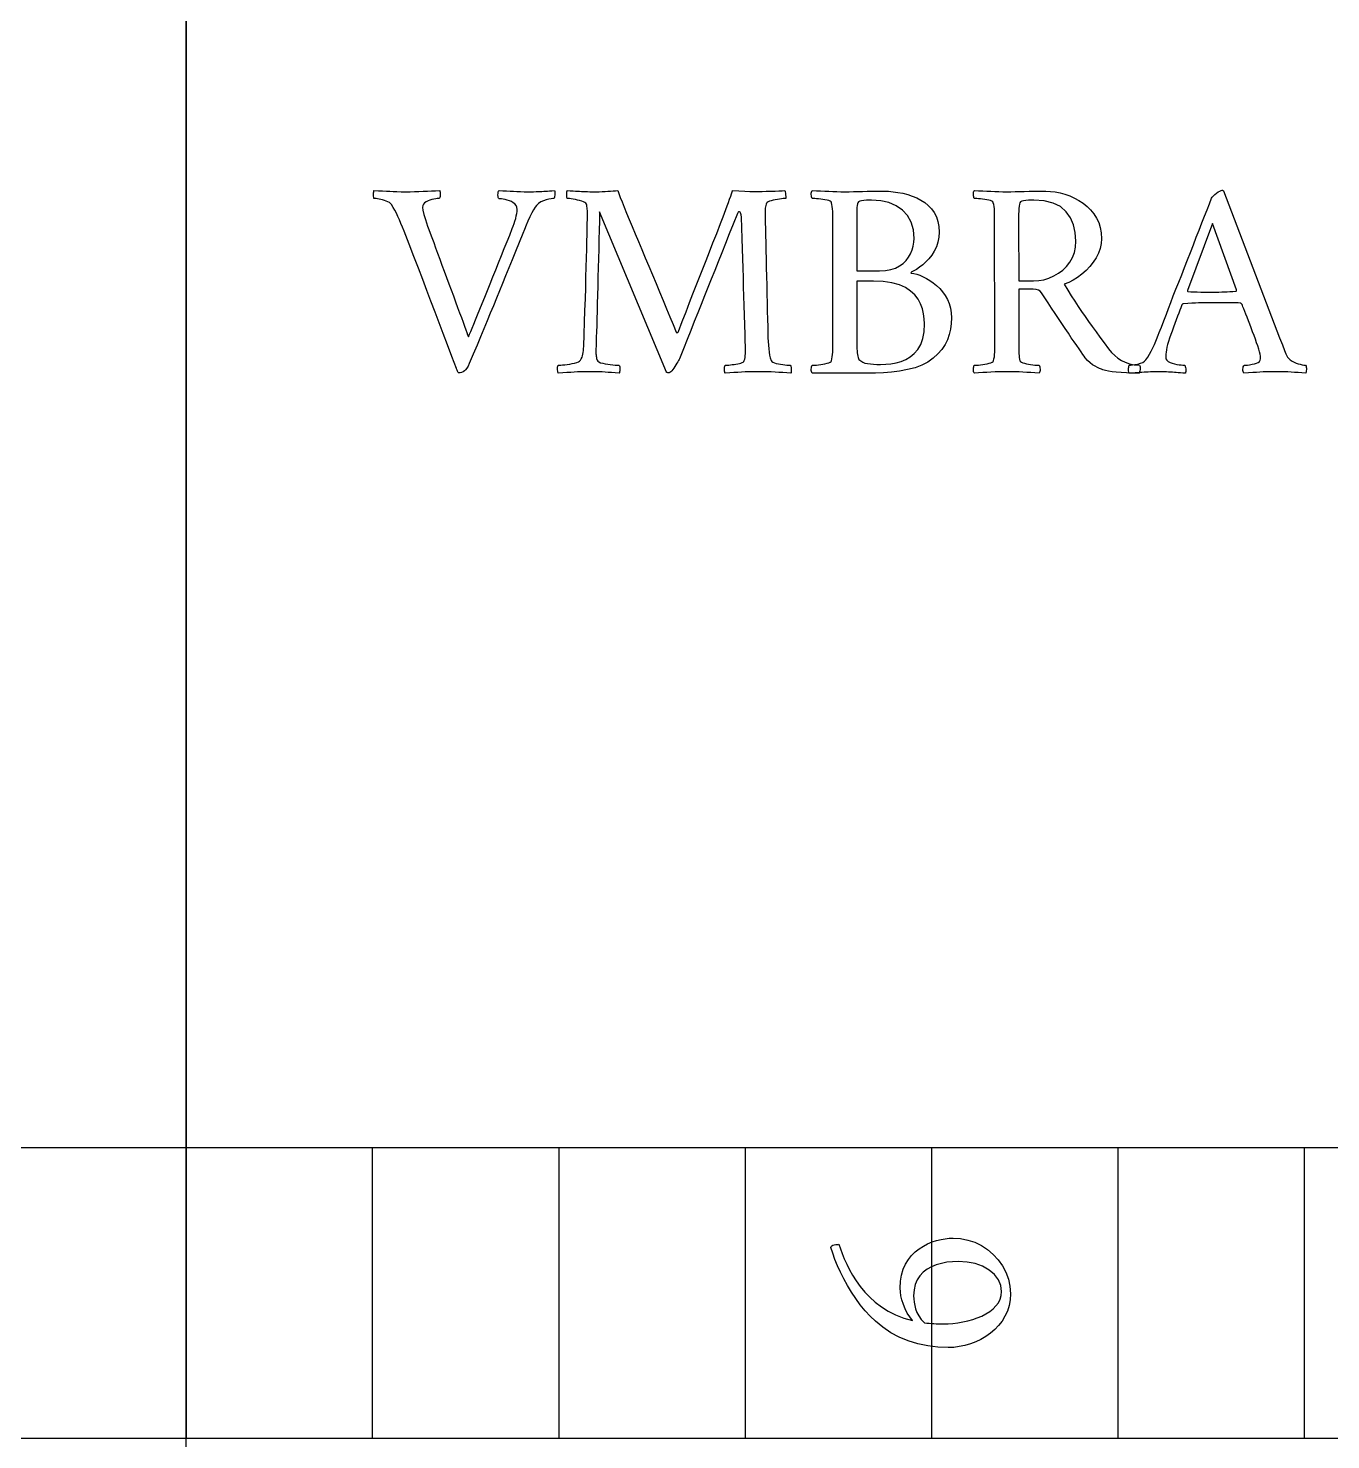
# Model space of a CAD drawing. Header units: millimetres. Extents: x -36.5 to 36.5, y -36.5 to 45.4.
# Drawn here: x -1.57 to 11.4, y -22.3 to -8.23 of the extents above; entities that cross this region are included whole.
import ezdxf

# ---------------------------------------------------------------- set-up
doc = ezdxf.new("R2010")
doc.units = ezdxf.units.MM
for name, color, linetype in [('CUT_OUTER', 1, 'Continuous'), ('ENGRAVE', 7, 'Continuous'), ('TEXT', 5, 'Continuous')]:
    doc.layers.add(name, color=color, linetype=linetype)

msp = doc.modelspace()

# ---------------------------------------------------------------- linework, layer by layer
at = {"layer": 'CUT_OUTER'}
msp.add_arc((0.0001, -0.0001), 36.4999, 179.09243, 4.21888, dxfattribs=at)
at = {"layer": 'ENGRAVE'}
for points in [[(0, -32.77), (0, 32.77)], [(-22.2836, 0), (-22.2836, -22.2836), (22.2836, -22.2836), (22.2836, 0)], [(-19.3867, 0), (-19.3867, -19.3867), (19.3867, -19.3867), (19.3867, 0)], [(0, 0), (0, -22.2836)], [(0, -22.2836), (0, -19.3867)], [(0, -22.2836), (0, -19.3867)], [(1.857, -22.2836), (1.857, -19.3867)], [(3.7139, -22.2836), (3.7139, -19.3867)], [(5.5709, -22.2836), (5.5709, -19.3867)], [(7.4279, -22.2836), (7.4279, -19.3867)], [(9.2848, -22.2836), (9.2848, -19.3867)], [(11.1418, -22.2836), (11.1418, -19.3867)]]:
    msp.add_lwpolyline(points, dxfattribs=at)
for radius in [35.77, 35.77, 34.72, 32.77, 32.77]:
    msp.add_circle((0, 0), radius, dxfattribs=at)
at = {"layer": 'TEXT'}
for points in [[(2.1863, -9.8634), (2.2308, -9.8632), (2.2746, -9.8624), (2.3177, -9.8611), (2.3601, -9.8592), (2.402, -9.8572), (2.4435, -9.8554), (2.4847, -9.8537), (2.5255, -9.8522), (2.5279, -9.8591), (2.5293, -9.8687), (2.53, -9.8809), (2.5297, -9.8957), (2.5286, -9.91), (2.5265, -9.9206), (2.5236, -9.9275), (2.5199, -9.9307), (2.5124, -9.9312), (2.5013, -9.9325), (2.4865, -9.9347), (2.468, -9.9377), (2.448, -9.9419), (2.4284, -9.9475), (2.4094, -9.9546), (2.3909, -9.963), (2.375, -9.9734), (2.3636, -9.9864), (2.3568, -10.0021), (2.3545, -10.0204), (2.3576, -10.0488), (2.3671, -10.0891), (2.3829, -10.1413), (2.4049, -10.2055), (2.4171, -10.2388), (2.4312, -10.2773), (2.4473, -10.3208), (2.4652, -10.3695), (2.4846, -10.4219), (2.5048, -10.477), (2.5259, -10.5348), (2.5479, -10.5951), (2.5704, -10.6568), (2.5931, -10.7185), (2.616, -10.7802), (2.639, -10.8418), (2.6616, -10.9023), (2.6832, -10.9603), (2.7037, -11.0158), (2.7231, -11.0689), (2.7412, -11.1184), (2.7575, -11.1632), (2.772, -11.2032), (2.7848, -11.2385), (2.7954, -11.2677), (2.8034, -11.2893), (2.8087, -11.3034), (2.8114, -11.31), (2.8158, -11.3005), (2.8234, -11.283), (2.834, -11.2577), (2.8479, -11.2245), (2.8643, -11.1848), (2.8826, -11.14), (2.9028, -11.0902), (2.925, -11.0353), (2.9487, -10.9763), (2.9737, -10.9144), (2.9999, -10.8495), (3.0273, -10.7816), (3.0554, -10.7119), (3.0837, -10.6417), (3.1122, -10.571), (3.1408, -10.4998), (3.1691, -10.4294), (3.1966, -10.361), (3.2231, -10.2948), (3.2488, -10.2307), (3.2582, -10.2065), (3.267, -10.1816), (3.2751, -10.156), (3.2824, -10.1298), (3.2885, -10.1042), (3.2929, -10.0807), (3.2956, -10.0593), (3.2964, -10.0401), (3.2941, -10.019), (3.287, -10.0008), (3.2751, -9.9854), (3.2586, -9.9728), (3.2393, -9.9624), (3.2193, -9.9539), (3.1987, -9.947), (3.1773, -9.9419), (3.1572, -9.9383), (3.1405, -9.9356), (3.1271, -9.9341), (3.117, -9.9335), (3.1121, -9.9291), (3.1086, -9.9213), (3.1065, -9.9101), (3.1058, -9.8957), (3.1065, -9.8809), (3.1086, -9.8687), (3.1121, -9.8591), (3.117, -9.8522), (3.1543, -9.8537), (3.1906, -9.8554), (3.2258, -9.8572), (3.26, -9.8592), (3.2941, -9.8611), (3.3294, -9.8624), (3.3656, -9.8632), (3.403, -9.8634), (3.4335, -9.8634), (3.4608, -9.8631), (3.4847, -9.8627), (3.5053, -9.862), (3.5241, -9.8613), (3.5428, -9.8603), (3.5613, -9.8591), (3.5796, -9.8578), (3.5988, -9.8564), (3.6202, -9.855), (3.6437, -9.8536), (3.6693, -9.8522), (3.6716, -9.8592), (3.6728, -9.869), (3.673, -9.8817), (3.6721, -9.8971), (3.6705, -9.9118), (3.6686, -9.9223), (3.6663, -9.9286), (3.6637, -9.9307), (3.6525, -9.9316), (3.636, -9.9342), (3.614, -9.9386), (3.5866, -9.9447), (3.5579, -9.9535), (3.5323, -9.9658), (3.5096, -9.9815), (3.4899, -10.0008), (3.4763, -10.0184), (3.4608, -10.0432), (3.4433, -10.0752), (3.424, -10.1143), (3.4043, -10.1567), (3.3858, -10.1981), (3.3685, -10.2387), (3.3525, -10.2783), (3.3154, -10.3703), (3.28, -10.4585), (3.2461, -10.5427), (3.2137, -10.6232), (3.1824, -10.701), (3.1514, -10.7774), (3.1207, -10.8523), (3.0904, -10.9259), (3.06, -10.9995), (3.0291, -11.0745), (2.9976, -11.1509), (2.9656, -11.2287), (2.9323, -11.3093), (2.8969, -11.3941), (2.8594, -11.4831), (2.8198, -11.5763), (2.8084, -11.6009), (2.7964, -11.6212), (2.7838, -11.6373), (2.7708, -11.6492), (2.7574, -11.6578), (2.7438, -11.6639), (2.73, -11.6676), (2.7161, -11.6688), (2.7121, -11.6677), (2.7084, -11.6643), (2.7051, -11.6586), (2.7021, -11.6506), (2.6993, -11.6421), (2.6965, -11.6349), (2.6937, -11.6288), (2.6909, -11.624), (2.6454, -11.5041), (2.6015, -11.3882), (2.5592, -11.2763), (2.5185, -11.1684), (2.4784, -11.0622), (2.4379, -10.955), (2.3971, -10.847), (2.3559, -10.7381), (2.3132, -10.626), (2.2679, -10.5082), (2.22, -10.3849), (2.1695, -10.2559), (2.1541, -10.2163), (2.139, -10.1788), (2.124, -10.1434), (2.1092, -10.1101), (2.094, -10.0786), (2.078, -10.0485), (2.0611, -10.0197), (2.0433, -9.9924), (2.0349, -9.9817), (2.0237, -9.9721), (2.0097, -9.9635), (1.9928, -9.956), (1.9747, -9.9495), (1.9567, -9.944), (1.939, -9.9397), (1.9213, -9.9363), (1.905, -9.9339), (1.8909, -9.9321), (1.879, -9.9311), (1.8695, -9.9307), (1.8683, -9.9284), (1.8674, -9.9213), (1.8669, -9.9094), (1.8667, -9.8929), (1.8669, -9.8761), (1.8674, -9.8638), (1.8683, -9.8558), (1.8695, -9.8522), (1.9151, -9.8537), (1.9567, -9.8554), (1.9943, -9.8572), (2.0279, -9.8592), (2.0614, -9.8611), (2.099, -9.8624), (2.1406, -9.8632), (2.1863, -9.8634)], [(4.0786, -9.8634), (4.1126, -9.8632), (4.1445, -9.8624), (4.1742, -9.8611), (4.2019, -9.8592), (4.228, -9.8572), (4.2531, -9.8554), (4.2771, -9.8537), (4.3001, -9.8522), (4.3103, -9.8825), (4.3242, -9.9202), (4.3418, -9.9652), (4.3631, -10.0176), (4.3873, -10.0762), (4.4136, -10.1399), (4.442, -10.2087), (4.4725, -10.2826), (4.5046, -10.3601), (4.538, -10.4399), (4.5726, -10.522), (4.6084, -10.6063), (4.6447, -10.6918), (4.6806, -10.777), (4.7162, -10.8621), (4.7514, -10.947), (4.7857, -11.0303), (4.8187, -11.1106), (4.8502, -11.188), (4.8804, -11.2623), (4.8821, -11.2648), (4.8846, -11.2666), (4.8877, -11.2676), (4.8916, -11.268), (4.8954, -11.2673), (4.8986, -11.2652), (4.901, -11.2616), (4.9028, -11.2567), (4.9424, -11.1556), (4.9799, -11.0594), (5.0153, -10.9684), (5.0486, -10.8825), (5.0809, -10.7991), (5.1134, -10.7157), (5.1461, -10.6323), (5.1789, -10.5489), (5.2127, -10.4633), (5.248, -10.3733), (5.2848, -10.279), (5.3233, -10.1802), (5.3361, -10.1473), (5.3492, -10.1129), (5.3627, -10.0772), (5.3766, -10.0401), (5.3901, -10.0034), (5.4025, -9.9693), (5.4139, -9.9376), (5.4242, -9.9083), (5.4328, -9.8838), (5.4389, -9.8662), (5.4426, -9.8557), (5.4438, -9.8522), (5.5067, -9.8559), (5.5637, -9.8585), (5.6147, -9.8601), (5.6597, -9.8606), (5.6973, -9.8605), (5.7372, -9.8599), (5.7793, -9.8591), (5.8237, -9.8578), (5.8667, -9.8564), (5.9047, -9.855), (5.9375, -9.8536), (5.9653, -9.8522), (5.9667, -9.857), (5.9681, -9.8655), (5.9695, -9.878), (5.9709, -9.8943), (5.9721, -9.9102), (5.973, -9.9216), (5.9735, -9.9284), (5.9737, -9.9307), (5.9624, -9.9311), (5.9481, -9.9321), (5.9309, -9.9339), (5.9106, -9.9363), (5.8892, -9.9395), (5.8682, -9.9433), (5.8478, -9.9479), (5.8279, -9.9531), (5.8102, -9.9589), (5.7964, -9.9651), (5.7864, -9.9715), (5.7803, -9.9784), (5.7764, -9.9889), (5.7732, -10.0008), (5.7708, -10.0141), (5.769, -10.0288), (5.7678, -10.0439), (5.7669, -10.0583), (5.7664, -10.0719), (5.7662, -10.0849), (5.7676, -10.1245), (5.769, -10.1732), (5.7704, -10.231), (5.7718, -10.298), (5.7733, -10.3716), (5.775, -10.4497), (5.7768, -10.5321), (5.7789, -10.619), (5.781, -10.7077), (5.7831, -10.7959), (5.7852, -10.8836), (5.7873, -10.9708), (5.7893, -11.0552), (5.7911, -11.1348), (5.7928, -11.2094), (5.7943, -11.2792), (5.7959, -11.3179), (5.7978, -11.3556), (5.8001, -11.3922), (5.8027, -11.4277), (5.8064, -11.4614), (5.8118, -11.4922), (5.819, -11.5203), (5.8279, -11.5455), (5.8342, -11.5547), (5.8447, -11.5627), (5.8595, -11.5694), (5.8784, -11.5749), (5.8995, -11.5795), (5.9208, -11.5833), (5.9422, -11.5865), (5.9639, -11.5889), (5.9836, -11.5908), (5.9993, -11.5921), (6.0109, -11.5929), (6.0185, -11.5932), (6.0234, -11.6034), (6.0266, -11.6145), (6.0283, -11.6265), (6.0284, -11.6394), (6.0276, -11.6514), (6.0266, -11.6608), (6.0255, -11.6675), (6.0242, -11.6716), (5.9838, -11.6689), (5.9439, -11.6664), (5.9046, -11.664), (5.8658, -11.6618), (5.8264, -11.66), (5.7855, -11.6587), (5.743, -11.6579), (5.699, -11.6576), (5.6529, -11.6579), (5.61, -11.6587), (5.5702, -11.66), (5.5336, -11.6618), (5.4969, -11.664), (5.4572, -11.6664), (5.4142, -11.6689), (5.3682, -11.6716), (5.3668, -11.6674), (5.3654, -11.6604), (5.364, -11.6506), (5.3625, -11.638), (5.3618, -11.6247), (5.3625, -11.6128), (5.3647, -11.6023), (5.3682, -11.5932), (5.3778, -11.5929), (5.3899, -11.5921), (5.4044, -11.5908), (5.4214, -11.5889), (5.4396, -11.5867), (5.4579, -11.584), (5.4761, -11.5811), (5.4943, -11.5777), (5.5113, -11.5741), (5.5258, -11.5704), (5.5379, -11.5664), (5.5476, -11.5623), (5.5541, -11.5562), (5.5595, -11.5462), (5.5639, -11.5324), (5.5672, -11.5147), (5.5697, -11.4957), (5.5714, -11.4782), (5.5725, -11.4621), (5.5728, -11.4474), (5.5726, -11.4308), (5.5721, -11.412), (5.5712, -11.3909), (5.57, -11.3675), (5.5688, -11.3441), (5.5679, -11.323), (5.5674, -11.3041), (5.5672, -11.2876), (5.5644, -11.189), (5.5616, -11.0924), (5.5588, -10.9977), (5.556, -10.9049), (5.5532, -10.8126), (5.5504, -10.7192), (5.5476, -10.6247), (5.5448, -10.5293), (5.5418, -10.4314), (5.5385, -10.3299), (5.5348, -10.2246), (5.5308, -10.1157), (5.5304, -10.1107), (5.5294, -10.1038), (5.5276, -10.0952), (5.5251, -10.0849), (5.5218, -10.0751), (5.5174, -10.0681), (5.512, -10.0639), (5.5055, -10.0625), (5.5025, -10.0637), (5.4992, -10.0674), (5.4955, -10.0735), (5.4915, -10.0821), (5.4502, -10.1853), (5.4106, -10.2847), (5.3724, -10.3801), (5.3359, -10.4718), (5.3004, -10.5607), (5.2655, -10.648), (5.2311, -10.7338), (5.1971, -10.818), (5.1634, -10.9018), (5.1295, -10.9862), (5.0954, -11.0714), (5.0612, -11.1572), (5.0262, -11.2451), (4.99, -11.3363), (4.9526, -11.4308), (4.914, -11.5287), (4.9103, -11.5357), (4.9049, -11.5455), (4.8977, -11.5581), (4.8888, -11.5735), (4.8789, -11.5901), (4.8688, -11.6061), (4.8585, -11.6216), (4.8481, -11.6366), (4.8379, -11.6497), (4.8281, -11.6594), (4.8189, -11.6658), (4.8103, -11.6688), (4.8069, -11.6697), (4.8026, -11.6695), (4.7971, -11.6683), (4.7907, -11.666), (4.7892, -11.6648), (4.7878, -11.6639), (4.7864, -11.6634), (4.785, -11.6632), (4.1178, -10.0653), (4.1163, -10.1557), (4.1143, -10.2475), (4.112, -10.3407), (4.1094, -10.4353), (4.1067, -10.53), (4.1042, -10.6232), (4.1018, -10.715), (4.0996, -10.8054), (4.0975, -10.8929), (4.0954, -10.976), (4.0933, -11.0548), (4.0912, -11.1292), (4.0892, -11.1979), (4.0873, -11.2595), (4.0857, -11.3142), (4.0842, -11.3619), (4.083, -11.401), (4.0821, -11.4302), (4.0816, -11.4494), (4.0814, -11.4586), (4.0816, -11.4687), (4.0821, -11.4793), (4.083, -11.4904), (4.0842, -11.502), (4.0858, -11.5135), (4.0877, -11.5241), (4.09, -11.5338), (4.0926, -11.5427), (4.0993, -11.552), (4.1112, -11.5602), (4.1281, -11.5674), (4.1501, -11.5735), (4.1747, -11.5787), (4.1995, -11.583), (4.2244, -11.5864), (4.2496, -11.5889), (4.2724, -11.5908), (4.2902, -11.5921), (4.3032, -11.5929), (4.3113, -11.5932), (4.316, -11.6), (4.319, -11.6093), (4.3202, -11.621), (4.3197, -11.6352), (4.3183, -11.649), (4.3169, -11.6597), (4.3155, -11.6673), (4.3141, -11.6716), (4.2748, -11.6689), (4.2384, -11.6664), (4.2047, -11.664), (4.1739, -11.6618), (4.1425, -11.66), (4.1073, -11.6587), (4.0682, -11.6579), (4.0253, -11.6576), (3.9796, -11.6579), (3.9377, -11.6587), (3.8997, -11.66), (3.8655, -11.6618), (3.8314, -11.664), (3.7933, -11.6664), (3.7515, -11.6689), (3.7057, -11.6716), (3.7043, -11.6674), (3.7029, -11.6604), (3.7015, -11.6506), (3.7001, -11.638), (3.6994, -11.6247), (3.7001, -11.6128), (3.7022, -11.6023), (3.7057, -11.5932), (3.7162, -11.5928), (3.7306, -11.5917), (3.7491, -11.59), (3.7716, -11.5875), (3.796, -11.5844), (3.8203, -11.5805), (3.8444, -11.576), (3.8683, -11.5707), (3.8899, -11.5648), (3.9069, -11.5581), (3.9193, -11.5507), (3.9272, -11.5427), (3.9361, -11.5284), (3.9433, -11.5136), (3.9487, -11.4983), (3.9524, -11.4824), (3.9551, -11.4655), (3.9573, -11.447), (3.9593, -11.427), (3.9608, -11.4053), (3.965, -11.2832), (3.9689, -11.1635), (3.9727, -11.0463), (3.9763, -10.9315), (3.9796, -10.8209), (3.9826, -10.716), (3.9852, -10.6169), (3.9875, -10.5236), (3.9895, -10.4374), (3.9913, -10.3596), (3.993, -10.2903), (3.9945, -10.2293), (3.9957, -10.1784), (3.9966, -10.1392), (3.9971, -10.1118), (3.9973, -10.0961), (3.9972, -10.0809), (3.9969, -10.066), (3.9965, -10.0514), (3.9959, -10.0373), (3.9947, -10.0236), (3.9927, -10.0106), (3.9898, -9.9984), (3.9861, -9.9868), (3.9811, -9.9786), (3.9717, -9.971), (3.9579, -9.9639), (3.9398, -9.9574), (3.9193, -9.9514), (3.8985, -9.9461), (3.8773, -9.9416), (3.8557, -9.9377), (3.8356, -9.9347), (3.8189, -9.9325), (3.8055, -9.9312), (3.7954, -9.9307), (3.7942, -9.9284), (3.7933, -9.9213), (3.7928, -9.9094), (3.7926, -9.8929), (3.7928, -9.8761), (3.7933, -9.8638), (3.7942, -9.8558), (3.7954, -9.8522), (3.8261, -9.8536), (3.8536, -9.855), (3.878, -9.8564), (3.8992, -9.8578), (3.9188, -9.8591), (3.9384, -9.8603), (3.958, -9.8613), (3.9777, -9.862), (3.9987, -9.8627), (4.0225, -9.8631), (4.0491, -9.8634), (4.0786, -9.8634)], [(6.9493, -9.8578), (6.9959, -9.8591), (7.0432, -9.8631), (7.0912, -9.8697), (7.1399, -9.8789), (7.1879, -9.8909), (7.2338, -9.9062), (7.2776, -9.9246), (7.3193, -9.9461), (7.3581, -9.9713), (7.3929, -10.0005), (7.4239, -10.0337), (7.4511, -10.0709), (7.4732, -10.1126), (7.4889, -10.1592), (7.4984, -10.2107), (7.5016, -10.2671), (7.4985, -10.3178), (7.4893, -10.366), (7.474, -10.4117), (7.4525, -10.455), (7.4269, -10.4951), (7.3992, -10.5314), (7.3694, -10.5638), (7.3376, -10.5923), (7.3058, -10.6169), (7.2762, -10.6372), (7.249, -10.6533), (7.224, -10.6652), (7.2209, -10.668), (7.2198, -10.6708), (7.2209, -10.6736), (7.224, -10.6764), (7.2503, -10.6796), (7.2787, -10.6862), (7.3092, -10.6964), (7.3418, -10.7101), (7.3753, -10.7272), (7.4087, -10.7476), (7.4419, -10.7713), (7.4749, -10.7984), (7.5064, -10.8286), (7.5348, -10.8618), (7.5603, -10.898), (7.5829, -10.9372), (7.6013, -10.979), (7.6144, -11.0234), (7.6223, -11.0701), (7.6249, -11.1194), (7.6224, -11.1772), (7.6147, -11.2329), (7.602, -11.2865), (7.5843, -11.338), (7.5602, -11.3874), (7.5285, -11.4348), (7.4894, -11.48), (7.4427, -11.5231), (7.3898, -11.5606), (7.3291, -11.5921), (7.2608, -11.6174), (7.1848, -11.6366), (7.105, -11.6509), (7.0257, -11.6615), (6.9467, -11.6684), (6.868, -11.6716), (6.2372, -11.6716), (6.2324, -11.665), (6.2292, -11.6562), (6.2275, -11.6454), (6.2274, -11.6324), (6.2285, -11.6194), (6.2306, -11.6086), (6.2334, -11.5998), (6.2372, -11.5932), (6.2474, -11.5929), (6.261, -11.5921), (6.2782, -11.5908), (6.2989, -11.5889), (6.3211, -11.5864), (6.3427, -11.583), (6.3638, -11.5787), (6.3844, -11.5735), (6.4024, -11.5677), (6.4156, -11.5616), (6.4241, -11.5551), (6.4278, -11.5483), (6.4328, -11.5302), (6.4366, -11.5097), (6.4391, -11.4868), (6.4405, -11.4614), (6.4411, -11.4342), (6.4415, -11.406), (6.4418, -11.3768), (6.4419, -11.3464), (6.4419, -10.1774), (6.4418, -10.147), (6.4415, -10.1175), (6.4411, -10.0889), (6.4405, -10.0611), (6.4391, -10.0351), (6.4366, -10.0117), (6.4328, -9.9909), (6.4278, -9.9728), (6.4241, -9.9649), (6.4156, -9.9581), (6.4024, -9.9523), (6.3844, -9.9475), (6.3638, -9.9436), (6.3427, -9.9402), (6.3211, -9.9373), (6.2989, -9.9349), (6.2782, -9.9331), (6.261, -9.9318), (6.2474, -9.931), (6.2372, -9.9307), (6.2334, -9.9241), (6.2306, -9.9153), (6.2285, -9.9044), (6.2274, -9.8915), (6.2275, -9.8785), (6.2292, -9.8676), (6.2324, -9.8589), (6.2372, -9.8522), (6.2791, -9.8537), (6.3206, -9.8554), (6.3618, -9.8572), (6.4026, -9.8592), (6.4431, -9.8611), (6.4832, -9.8624), (6.523, -9.8632), (6.5624, -9.8634), (6.6038, -9.8633), (6.6465, -9.8627), (6.6907, -9.8619), (6.7362, -9.8606), (6.7842, -9.8594), (6.8357, -9.8585), (6.8908, -9.858), (6.9493, -9.8578)], [(6.6802, -10.6512), (6.9072, -10.6512), (6.9659, -10.6482), (7.0187, -10.6393), (7.0655, -10.6244), (7.1063, -10.6035), (7.1416, -10.578), (7.1718, -10.5492), (7.1969, -10.5171), (7.217, -10.4816), (7.2323, -10.4442), (7.2433, -10.4063), (7.2499, -10.3678), (7.2521, -10.3288), (7.2448, -10.2429), (7.223, -10.1673), (7.1866, -10.102), (7.1357, -10.0471), (7.0729, -10.0035), (7.0008, -9.9724), (6.9194, -9.9538), (6.8287, -9.9475), (6.8145, -9.9477), (6.7968, -9.9482), (6.7759, -9.9491), (6.7516, -9.9503), (6.7284, -9.9528), (6.7106, -9.9574), (6.6983, -9.964), (6.6914, -9.9728), (6.6876, -9.9856), (6.6847, -10.0015), (6.6827, -10.0206), (6.6816, -10.0429), (6.6809, -10.067), (6.6805, -10.0919), (6.6802, -10.1175), (6.6802, -10.1438), (6.6802, -10.1492), (6.6802, -10.1543), (6.6802, -10.159), (6.6802, -10.1634), (6.6802, -10.1676), (6.6802, -10.1718), (6.6802, -10.176), (6.6802, -10.1802)], [(8.5641, -9.8578), (8.6107, -9.8598), (8.658, -9.8655), (8.706, -9.8752), (8.7547, -9.8887), (8.8028, -9.9058), (8.849, -9.9265), (8.8932, -9.9507), (8.9355, -9.9784), (8.9748, -10.0097), (9.0101, -10.0446), (9.0414, -10.0832), (9.0687, -10.1256), (9.0907, -10.1716), (9.1065, -10.2212), (9.116, -10.2746), (9.1191, -10.3316), (9.1157, -10.3803), (9.1055, -10.4283), (9.0884, -10.4756), (9.0645, -10.5222), (9.0352, -10.5671), (9.0021, -10.6092), (8.9651, -10.6484), (8.9243, -10.6848), (8.8811, -10.7174), (8.837, -10.7451), (8.7921, -10.7679), (8.7463, -10.7858), (8.7824, -10.8448), (8.8178, -10.9014), (8.8525, -10.9555), (8.8864, -11.0072), (8.9204, -11.0576), (8.9551, -11.1078), (8.9905, -11.1578), (9.0266, -11.2077), (9.0641, -11.2588), (9.1037, -11.3125), (9.1454, -11.3688), (9.1892, -11.4277), (9.2193, -11.4645), (9.2505, -11.4964), (9.283, -11.5234), (9.3168, -11.5455), (9.3538, -11.5632), (9.3963, -11.577), (9.4442, -11.587), (9.4976, -11.5932), (9.5021, -11.6), (9.5046, -11.6093), (9.505, -11.621), (9.5032, -11.6352), (9.5006, -11.649), (9.4983, -11.6597), (9.4964, -11.6673), (9.4948, -11.6716), (9.429, -11.671), (9.369, -11.6692), (9.3148, -11.6661), (9.2663, -11.6618), (9.2238, -11.6567), (9.1875, -11.651), (9.1572, -11.6448), (9.1331, -11.638), (9.1177, -11.6316), (9.0995, -11.6236), (9.0785, -11.6141), (9.0547, -11.603), (9.0296, -11.5887), (9.0049, -11.5697), (8.9805, -11.5459), (8.9565, -11.5175), (8.9464, -11.5036), (8.9327, -11.4845), (8.9155, -11.4602), (8.8949, -11.4306), (8.8714, -11.3966), (8.8458, -11.3591), (8.8181, -11.3181), (8.7883, -11.2736), (8.757, -11.2265), (8.7246, -11.1779), (8.6911, -11.1277), (8.6566, -11.0759), (8.6219, -11.0236), (8.5879, -10.9718), (8.5546, -10.9206), (8.522, -10.8699), (8.5083, -10.8552), (8.4898, -10.8446), (8.4663, -10.8383), (8.4379, -10.8362), (8.2949, -10.8362), (8.2949, -11.3464), (8.2949, -11.3507), (8.2949, -11.3549), (8.2949, -11.3591), (8.2949, -11.3633), (8.2949, -11.3675), (8.2949, -11.3717), (8.2949, -11.3759), (8.2949, -11.3801), (8.295, -11.4061), (8.2953, -11.4309), (8.2957, -11.4545), (8.2963, -11.4768), (8.2975, -11.4976), (8.2995, -11.5164), (8.3024, -11.5333), (8.3061, -11.5483), (8.311, -11.5551), (8.3202, -11.5616), (8.3335, -11.5677), (8.351, -11.5735), (8.371, -11.5787), (8.3916, -11.583), (8.413, -11.5864), (8.4351, -11.5889), (8.4558, -11.5908), (8.4729, -11.5921), (8.4866, -11.5929), (8.4968, -11.5932), (8.5005, -11.5998), (8.5034, -11.6086), (8.5054, -11.6194), (8.5066, -11.6324), (8.5065, -11.6454), (8.5048, -11.6562), (8.5016, -11.665), (8.4968, -11.6716), (8.4552, -11.6689), (8.4144, -11.6664), (8.3746, -11.664), (8.3356, -11.6618), (8.2968, -11.66), (8.2574, -11.6587), (8.2176, -11.6579), (8.1772, -11.6576), (8.1378, -11.6579), (8.098, -11.6587), (8.0579, -11.66), (8.0174, -11.6618), (7.9766, -11.664), (7.9354, -11.6664), (7.8939, -11.6689), (7.852, -11.6716), (7.8472, -11.665), (7.8439, -11.6562), (7.8423, -11.6454), (7.8422, -11.6324), (7.8433, -11.6194), (7.8453, -11.6086), (7.8482, -11.5998), (7.852, -11.5932), (7.8621, -11.5929), (7.8758, -11.5921), (7.893, -11.5908), (7.9137, -11.5889), (7.9358, -11.5864), (7.9575, -11.583), (7.9786, -11.5787), (7.9992, -11.5735), (8.0171, -11.5677), (8.0304, -11.5616), (8.0389, -11.5551), (8.0426, -11.5483), (8.0476, -11.5302), (8.0514, -11.5097), (8.0539, -11.4868), (8.0552, -11.4614), (8.0558, -11.4342), (8.0563, -11.406), (8.0565, -11.3768), (8.0566, -11.3464), (8.0538, -10.1774), (8.0537, -10.147), (8.0535, -10.1175), (8.053, -10.0889), (8.0524, -10.0611), (8.0511, -10.0351), (8.0486, -10.0117), (8.0448, -9.9909), (8.0398, -9.9728), (8.036, -9.9649), (8.0276, -9.9581), (8.0143, -9.9523), (7.9964, -9.9475), (7.9759, -9.9436), (7.955, -9.9402), (7.9338, -9.9373), (7.9123, -9.9349), (7.8922, -9.9331), (7.8755, -9.9318), (7.8621, -9.931), (7.852, -9.9307), (7.8482, -9.9241), (7.8453, -9.9153), (7.8433, -9.9044), (7.8422, -9.8915), (7.8423, -9.8785), (7.8439, -9.8676), (7.8472, -9.8589), (7.852, -9.8522), (7.8938, -9.8537), (7.935, -9.8554), (7.9758, -9.8572), (8.016, -9.8592), (8.0558, -9.8611), (8.0955, -9.8624), (8.135, -9.8632), (8.1744, -9.8634), (8.2158, -9.8633), (8.2588, -9.8627), (8.3034, -9.8619), (8.3496, -9.8606), (8.3982, -9.8594), (8.4502, -9.8585), (8.5054, -9.858), (8.5641, -9.8578)], [(8.864, -10.3568), (8.858, -10.2712), (8.8398, -10.1935), (8.8096, -10.124), (8.7673, -10.0625), (8.7108, -10.0122), (8.638, -9.9763), (8.5489, -9.9547), (8.4435, -9.9475), (8.4292, -9.9477), (8.4116, -9.9482), (8.3907, -9.9491), (8.3664, -9.9503), (8.3432, -9.9528), (8.3254, -9.9574), (8.3131, -9.964), (8.3061, -9.9728), (8.3011, -9.9876), (8.2974, -10.0068), (8.2948, -10.0303), (8.2935, -10.0583), (8.2929, -10.0885), (8.2925, -10.1189), (8.2922, -10.1495), (8.2921, -10.1802), (8.2949, -10.7521), (8.4407, -10.7521), (8.4934, -10.7491), (8.5448, -10.7399), (8.595, -10.7245), (8.644, -10.7031), (8.6901, -10.6761), (8.7319, -10.6442), (8.7693, -10.6074), (8.8023, -10.5657), (8.8293, -10.5195), (8.8486, -10.4693), (8.8602, -10.4151), (8.864, -10.3568)], [(9.6882, -11.282), (9.6899, -11.2777), (9.6949, -11.2648), (9.7032, -11.2433), (9.7149, -11.2133), (9.7293, -11.1759), (9.746, -11.1323), (9.7651, -11.0827), (9.7863, -11.0269), (9.8096, -10.9663), (9.8344, -10.9025), (9.8607, -10.8353), (9.8887, -10.7647), (9.9175, -10.692), (9.9465, -10.6183), (9.9757, -10.5434), (10.005, -10.4676), (10.0342, -10.392), (10.0628, -10.3179), (10.091, -10.2455), (10.1186, -10.1746), (10.1451, -10.1066), (10.1701, -10.0429), (10.1935, -9.9833), (10.2153, -9.9279), (10.2225, -9.9164), (10.2331, -9.9041), (10.2471, -9.8911), (10.2643, -9.8775), (10.2821, -9.8652), (10.2976, -9.8564), (10.3108, -9.8512), (10.3218, -9.8494), (10.3243, -9.8495), (10.3264, -9.8498), (10.3278, -9.8502), (10.3288, -9.8508), (10.3298, -9.8516), (10.3313, -9.8526), (10.3333, -9.8537), (10.3358, -9.855), (10.8937, -11.3184), (10.9212, -11.3906), (10.9421, -11.4446), (10.9562, -11.4803), (10.9638, -11.4978), (10.9725, -11.5127), (10.9845, -11.5266), (10.9998, -11.5394), (11.0184, -11.5511), (11.0388, -11.5615), (11.0591, -11.5704), (11.0794, -11.5776), (11.0997, -11.5833), (11.1182, -11.5876), (11.133, -11.5907), (11.1442, -11.5925), (11.1516, -11.5932), (11.1563, -11.6011), (11.1593, -11.611), (11.1605, -11.6228), (11.16, -11.6366), (11.1586, -11.6498), (11.1572, -11.6601), (11.1558, -11.6674), (11.1544, -11.6716), (11.1148, -11.6689), (11.0773, -11.6664), (11.0419, -11.664), (11.0086, -11.6618), (10.9748, -11.66), (10.9379, -11.6587), (10.8977, -11.6579), (10.8544, -11.6576), (10.8088, -11.6579), (10.7672, -11.6587), (10.7296, -11.66), (10.6961, -11.6618), (10.6625, -11.664), (10.6249, -11.6664), (10.5833, -11.6689), (10.5377, -11.6716), (10.5328, -11.665), (10.5296, -11.6562), (10.5279, -11.6454), (10.5279, -11.6324), (10.5292, -11.6194), (10.5317, -11.6086), (10.5355, -11.5998), (10.5405, -11.5932), (10.5548, -11.5925), (10.5727, -11.5907), (10.5941, -11.5876), (10.619, -11.5833), (10.6435, -11.578), (10.6638, -11.5718), (10.6799, -11.5647), (10.6919, -11.5567), (10.6968, -11.55), (10.7003, -11.5413), (10.7024, -11.5304), (10.7031, -11.5175), (10.7019, -11.5027), (10.6985, -11.4835), (10.6928, -11.4599), (10.6848, -11.432), (10.6751, -11.4009), (10.6642, -11.3678), (10.652, -11.3329), (10.6386, -11.296), (10.6246, -11.2584), (10.6106, -11.2213), (10.5965, -11.1848), (10.5825, -11.1488), (10.5691, -11.1146), (10.5569, -11.0836), (10.546, -11.0558), (10.5363, -11.0311), (10.5283, -11.0108), (10.5226, -10.9964), (10.5192, -10.9877), (10.518, -10.9848), (10.5177, -10.9845), (10.5166, -10.9834), (10.5149, -10.9817), (10.5124, -10.9792), (10.5096, -10.9767), (10.5068, -10.975), (10.504, -10.9739), (10.5012, -10.9736), (10.479, -10.9724), (10.4543, -10.9715), (10.4271, -10.971), (10.3975, -10.9708), (10.3672, -10.9708), (10.3379, -10.9708), (10.3097, -10.9708), (10.2826, -10.9708), (10.2755, -10.9708), (10.2685, -10.9708), (10.2615, -10.9708), (10.2545, -10.9708), (10.2477, -10.9708), (10.2412, -10.9708), (10.2351, -10.9708), (10.2293, -10.9708), (10.1888, -10.9709), (10.1515, -10.9711), (10.1173, -10.9716), (10.0863, -10.9722), (10.0548, -10.9732), (10.019, -10.9746), (9.9791, -10.9767), (9.9349, -10.9792), (9.9334, -10.9795), (9.9314, -10.9803), (9.9291, -10.9816), (9.9265, -10.9834), (9.9241, -10.9852), (9.9223, -10.9866), (9.9213, -10.9873), (9.9209, -10.9876), (9.9196, -10.9911), (9.9157, -11.0016), (9.9091, -11.0192), (9.8999, -11.0437), (9.8888, -11.073), (9.8768, -11.105), (9.8636, -11.1396), (9.8494, -11.1768), (9.8351, -11.2148), (9.8217, -11.2515), (9.8092, -11.287), (9.7976, -11.3212), (9.7861, -11.3549), (9.7769, -11.3857), (9.77, -11.4137), (9.7653, -11.439), (9.7623, -11.4616), (9.7601, -11.4817), (9.7587, -11.4994), (9.7583, -11.5147), (9.761, -11.5293), (9.7692, -11.5423), (9.7828, -11.5538), (9.8018, -11.5637), (9.8237, -11.572), (9.8459, -11.5788), (9.8685, -11.584), (9.8915, -11.5875), (9.9124, -11.59), (9.929, -11.5917), (9.9411, -11.5928), (9.9489, -11.5932), (9.9516, -11.5974), (9.9539, -11.6047), (9.9558, -11.615), (9.9574, -11.6282), (9.9582, -11.6419), (9.9581, -11.6538), (9.9568, -11.6637), (9.9546, -11.6716), (9.9289, -11.6702), (9.9051, -11.6688), (9.8833, -11.6674), (9.8634, -11.666), (9.8445, -11.6646), (9.8256, -11.6632), (9.8067, -11.6618), (9.7877, -11.6604), (9.7673, -11.6592), (9.7439, -11.6583), (9.7176, -11.6578), (9.6882, -11.6576), (9.6586, -11.6578), (9.6315, -11.6583), (9.6068, -11.6592), (9.5845, -11.6604), (9.5635, -11.6618), (9.5424, -11.6632), (9.5214, -11.6646), (9.5004, -11.666), (9.478, -11.6674), (9.4527, -11.6688), (9.4247, -11.6702), (9.3939, -11.6716), (9.3914, -11.6674), (9.3897, -11.6601), (9.3886, -11.6498), (9.3883, -11.6366), (9.3886, -11.6228), (9.3897, -11.611), (9.3914, -11.6011), (9.3939, -11.5932), (9.4087, -11.5924), (9.4279, -11.59), (9.4514, -11.5861), (9.4794, -11.5805), (9.507, -11.5733), (9.5295, -11.5641), (9.5469, -11.5529), (9.5593, -11.5399), (9.5795, -11.5125), (9.5982, -11.4835), (9.6152, -11.4529), (9.6308, -11.4207), (9.6454, -11.3874), (9.6598, -11.3531), (9.6741, -11.318), (9.6882, -11.282)], [(10.2237, -10.1802), (9.9742, -10.8474), (9.9743, -10.8478), (9.9745, -10.8488), (9.975, -10.8506), (9.9756, -10.853), (9.9764, -10.8555), (9.9773, -10.8573), (9.9785, -10.8583), (9.9798, -10.8587), (10.0077, -10.86), (10.0383, -10.8611), (10.0715, -10.8621), (10.1073, -10.8629), (10.1426, -10.8635), (10.1743, -10.8639), (10.2022, -10.8642), (10.2265, -10.8643), (10.2579, -10.8641), (10.2878, -10.8636), (10.3161, -10.8627), (10.3428, -10.8615), (10.3694, -10.8601), (10.3971, -10.8587), (10.4261, -10.8573), (10.4564, -10.8559), (10.4589, -10.8554), (10.4609, -10.8541), (10.4624, -10.8519), (10.4634, -10.8488), (10.464, -10.8458), (10.4644, -10.8436), (10.4647, -10.8423), (10.4648, -10.8418)], [(6.6802, -10.7549), (6.6802, -11.3493), (6.6802, -11.3604), (6.6805, -11.3741), (6.6809, -11.3905), (6.6816, -11.4095), (6.6825, -11.4296), (6.684, -11.4491), (6.686, -11.4681), (6.6886, -11.4866), (6.6915, -11.5033), (6.6949, -11.5168), (6.6986, -11.5271), (6.7026, -11.5343), (6.7195, -11.5495), (6.7394, -11.5616), (6.7622, -11.5705), (6.7881, -11.5763), (6.8167, -11.58), (6.848, -11.5826), (6.8819, -11.5842), (6.9184, -11.5847), (6.97, -11.5828), (7.0211, -11.577), (7.0717, -11.5674), (7.1217, -11.5539), (7.1694, -11.5349), (7.2132, -11.5087), (7.2528, -11.4753), (7.2885, -11.4348), (7.3179, -11.3858), (7.339, -11.3272), (7.3516, -11.2589), (7.3558, -11.181), (7.3533, -11.1296), (7.346, -11.0791), (7.3337, -11.0294), (7.3165, -10.9806), (7.2924, -10.9343), (7.2594, -10.8919), (7.2174, -10.8537), (7.1665, -10.8194), (7.105, -10.7912), (7.0309, -10.771), (6.9445, -10.759), (6.8456, -10.7549)], [(6.5016, -20.353), (6.5171, -20.3979), (6.5353, -20.4458), (6.5563, -20.4967), (6.5801, -20.5506), (6.6075, -20.6061), (6.639, -20.6617), (6.6747, -20.7175), (6.7147, -20.7735), (6.7595, -20.8282), (6.8097, -20.8804), (6.8653, -20.9299), (6.9264, -20.9767), (6.9935, -21.0194), (7.0676, -21.0563), (7.1484, -21.0874), (7.2361, -21.1127), (7.2084, -21.0763), (7.1839, -21.0374), (7.1628, -20.9957), (7.145, -20.9515), (7.1309, -20.9073), (7.1208, -20.8657), (7.1148, -20.8267), (7.1128, -20.7903), (7.1161, -20.7217), (7.1261, -20.6589), (7.1427, -20.6019), (7.166, -20.5506), (7.1945, -20.5047), (7.2267, -20.4637), (7.2625, -20.4276), (7.302, -20.3964), (7.3439, -20.3698), (7.3868, -20.3474), (7.4308, -20.3291), (7.4758, -20.3151), (7.5202, -20.3047), (7.5624, -20.2973), (7.6022, -20.2928), (7.6398, -20.2913), (7.7153, -20.2959), (7.7877, -20.3099), (7.8569, -20.3331), (7.923, -20.3656), (7.9844, -20.406), (8.0397, -20.4528), (8.0888, -20.5062), (8.1318, -20.566), (8.1668, -20.6309), (8.1917, -20.6992), (8.2067, -20.771), (8.2117, -20.8464), (8.2083, -20.9066), (8.1981, -20.9638), (8.181, -21.018), (8.1571, -21.0693), (8.1275, -21.1172), (8.0936, -21.1614), (8.0553, -21.202), (8.0127, -21.2389), (7.9665, -21.2718), (7.9177, -21.3005), (7.8663, -21.3251), (7.8122, -21.3454), (7.757, -21.3613), (7.7019, -21.3727), (7.6469, -21.3796), (7.5922, -21.3818), (7.4884, -21.3777), (7.3875, -21.3654), (7.2894, -21.3448), (7.1941, -21.316), (7.1031, -21.2789), (7.0182, -21.2336), (6.9391, -21.1801), (6.8661, -21.1183), (6.8139, -21.0686), (6.7638, -21.0146), (6.7157, -20.9564), (6.6698, -20.894), (6.6267, -20.8293), (6.5868, -20.764), (6.5503, -20.6982), (6.5171, -20.6319), (6.4875, -20.5665), (6.462, -20.5033), (6.4406, -20.4424), (6.4231, -20.3838), (6.4252, -20.3749), (6.4316, -20.3677), (6.4421, -20.3623), (6.4568, -20.3586), (6.4722, -20.3561), (6.4848, -20.3544), (6.4946, -20.3533), (6.5016, -20.353)], [(7.3567, -21.1351), (7.3793, -21.1378), (7.4022, -21.14), (7.4255, -21.142), (7.4492, -21.1435), (7.473, -21.1448), (7.4968, -21.1456), (7.5207, -21.1462), (7.5445, -21.1463), (7.5913, -21.1451), (7.6391, -21.1414), (7.688, -21.1353), (7.7379, -21.1267), (7.7875, -21.1157), (7.8354, -21.1022), (7.8814, -21.0862), (7.9258, -21.0678), (7.9672, -21.0468), (8.0046, -21.023), (8.038, -20.9964), (8.0673, -20.9669), (8.0913, -20.9349), (8.1083, -20.9003), (8.1186, -20.8634), (8.122, -20.824), (8.1143, -20.7622), (8.0912, -20.7059), (8.0526, -20.655), (7.9987, -20.6095), (7.9331, -20.5721), (7.8599, -20.5454), (7.7789, -20.5293), (7.6903, -20.524), (7.6336, -20.5261), (7.5785, -20.5324), (7.525, -20.5429), (7.473, -20.5576), (7.4244, -20.5771), (7.3809, -20.6018), (7.3424, -20.6317), (7.309, -20.667), (7.282, -20.7078), (7.2628, -20.7546), (7.2512, -20.8073), (7.2473, -20.866), (7.2485, -20.8962), (7.2519, -20.928), (7.2576, -20.9614), (7.2656, -20.9964), (7.2781, -21.0318), (7.2975, -21.0668), (7.3237, -21.1012), (7.3567, -21.1351)]]:
    msp.add_lwpolyline(points, close=True, dxfattribs=at)

doc.saveas('drawing.dxf')
